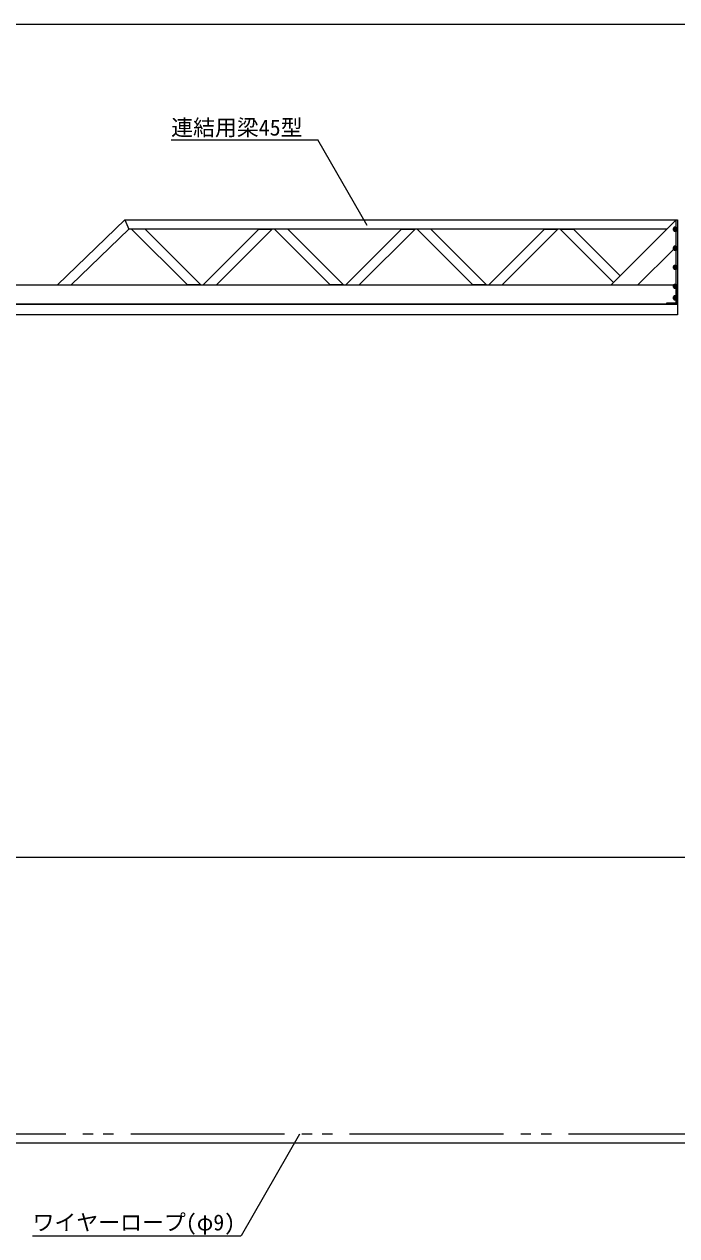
# Model space of a CAD drawing. Units: millimetres, scale not verified. Extents: x -12090 to 12090, y -18325 to 18325.
# Drawn here: x -8836 to -5403, y -15034 to -8661 of the extents above; entities that cross this region are included whole.
import ezdxf
from ezdxf.enums import TextEntityAlignment as Align

# ---------------------------------------------------------------- set-up
doc = ezdxf.new("R2010")
doc.units = ezdxf.units.MM
doc.header["$LTSCALE"] = 90
doc.linetypes.add('DASHED1', pattern=[1.8, 1.2, -0.6])
doc.linetypes.add('DOUBLE_CHAIN2', pattern=[12.8, 9, -1, 0.6, -0.6, 0.6, -1])
for name, color, linetype, lineweight in [('0-5_ﾍﾞｰｽﾗｲﾝ', 134, 'Continuous', 18), ('0-6_ﾎﾞﾙﾄ類', 134, 'Continuous', 18), ('0-8_ﾜｲﾔｰﾛｰﾌﾟ', 134, 'DOUBLE_CHAIN2', 18), ('0-B_寸法', 134, 'Continuous', 18), ('1-B_文字', 134, 'Continuous', 18), ('1-D_連結用梁45', 134, 'Continuous', 18)]:
    doc.layers.add(name, color=color, linetype=linetype, lineweight=lineweight)
doc.styles.add('ＭＳ ゴシック', font='')
doc.styles.get('ＭＳ ゴシック').set_extended_font_data('MS Gothic')

msp = doc.modelspace()

# ---------------------------------------------------------------- linework, layer by layer
at = {"layer": '0-5_ﾍﾞｰｽﾗｲﾝ'}
msp.add_line((-11410.19, -14545), (2349.81, -14545), dxfattribs=at)
at = {"layer": '0-6_ﾎﾞﾙﾄ類'}
for p, q in [((-5418.89, -9733), (-5420.89, -9735)), ((-5420.89, -9745), (-5420.89, -9735)), ((-5418.89, -9747), (-5420.89, -9745)), ((-5417.5, -9734.2), (-5420.1, -9734.2)), ((-5417.5, -9745.8), (-5420.1, -9745.8)), ((-5418.89, -9747), (-5418.89, -9733)), ((-5417.5, -9733), (-5418.89, -9733)), ((-5417.5, -9747), (-5418.89, -9747)), ((-5417.5, -9729.5), (-5415.87, -9727.88)), ((-5417.5, -9750.5), (-5417.5, -9729.5)), ((-5415.87, -9733.94), (-5408.5, -9733.94)), ((-5415.87, -9746.06), (-5408.5, -9746.06)), ((-5417.5, -9750.5), (-5415.87, -9752.12)), ((-5418.89, -9833), (-5420.89, -9835)), ((-5420.89, -9845), (-5420.89, -9835)), ((-5418.89, -9847), (-5420.89, -9845)), ((-5417.5, -9834.2), (-5420.1, -9834.2)), ((-5417.5, -9845.8), (-5420.1, -9845.8)), ((-5418.89, -9847), (-5418.89, -9833)), ((-5417.5, -9833), (-5418.89, -9833)), ((-5417.5, -9847), (-5418.89, -9847)), ((-5417.5, -9829.5), (-5415.87, -9827.87)), ((-5417.5, -9850.5), (-5417.5, -9829.5)), ((-5417.5, -9850.5), (-5415.87, -9852.12)), ((-5415.87, -9833.94), (-5408.5, -9833.94)), ((-5415.87, -9846.06), (-5408.5, -9846.06)), ((-5418.89, -9933), (-5420.89, -9935)), ((-5420.89, -9945), (-5420.89, -9935)), ((-5417.5, -9934.2), (-5420.1, -9934.2)), ((-5418.89, -9947), (-5418.89, -9933)), ((-5417.5, -9933), (-5418.89, -9933)), ((-5417.5, -9929.5), (-5415.87, -9927.87)), ((-5417.5, -9950.5), (-5417.5, -9929.5)), ((-5415.87, -9933.94), (-5408.5, -9933.94)), ((-5418.89, -9947), (-5420.89, -9945)), ((-5417.5, -9945.8), (-5420.1, -9945.8)), ((-5417.5, -9947), (-5418.89, -9947)), ((-5417.5, -9950.5), (-5415.87, -9952.13)), ((-5415.87, -9946.06), (-5408.5, -9946.06)), ((-5418.89, -10033), (-5420.89, -10035)), ((-5420.89, -10045), (-5420.89, -10035)), ((-5418.89, -10047), (-5420.89, -10045)), ((-5417.5, -10034.2), (-5420.1, -10034.2)), ((-5417.5, -10045.8), (-5420.1, -10045.8)), ((-5418.89, -10047), (-5418.89, -10033)), ((-5417.5, -10033), (-5418.89, -10033)), ((-5417.5, -10047), (-5418.89, -10047)), ((-5417.5, -10029.5), (-5415.87, -10027.87)), ((-5417.5, -10050.5), (-5417.5, -10029.5)), ((-5417.5, -10050.5), (-5415.87, -10052.13)), ((-5415.87, -10033.94), (-5408.5, -10033.94)), ((-5415.87, -10046.06), (-5408.5, -10046.06)), ((-5418.89, -10093), (-5420.89, -10095)), ((-5420.89, -10105), (-5420.89, -10095)), ((-5418.89, -10107), (-5420.89, -10105)), ((-5417.5, -10094.2), (-5420.1, -10094.2)), ((-5417.5, -10105.8), (-5420.1, -10105.8)), ((-5418.89, -10107), (-5418.89, -10093)), ((-5417.5, -10093), (-5418.89, -10093)), ((-5417.5, -10107), (-5418.89, -10107)), ((-5417.5, -10089.5), (-5415.87, -10087.88)), ((-5417.5, -10110.5), (-5417.5, -10089.5)), ((-5417.5, -10110.5), (-5415.87, -10112.12)), ((-5415.87, -10093.94), (-5408.5, -10093.94)), ((-5415.87, -10106.06), (-5408.5, -10106.06))]:
    msp.add_line(p, q, dxfattribs=at)
for points in [[(-5415.87, -9727.88), (-5408.5, -9727.88), (-5408.5, -9752.12), (-5415.87, -9752.12)], [(-5415.87, -9827.87), (-5408.5, -9827.87), (-5408.5, -9852.12), (-5415.87, -9852.12)], [(-5415.87, -9927.87), (-5408.5, -9927.87), (-5408.5, -9952.13), (-5415.87, -9952.13)], [(-5415.87, -10027.87), (-5408.5, -10027.87), (-5408.5, -10052.13), (-5415.87, -10052.13)], [(-5415.87, -10087.88), (-5408.5, -10087.88), (-5408.5, -10112.12), (-5415.87, -10112.12)]]:
    msp.add_lwpolyline(points, dxfattribs=at)
for points in [[(-5408.5, -9751), (-5408.5, -9729), (-5406.19, -9729), (-5406.19, -9751)], [(-5408.5, -9851), (-5408.5, -9829), (-5406.19, -9829), (-5406.19, -9851)], [(-5408.5, -9951), (-5408.5, -9929), (-5406.19, -9929), (-5406.19, -9951)], [(-5408.5, -10051), (-5408.5, -10029), (-5406.19, -10029), (-5406.19, -10051)], [(-5408.5, -10111), (-5408.5, -10089), (-5406.19, -10089), (-5406.19, -10111)]]:
    msp.add_lwpolyline(points, close=True, dxfattribs=at)
for centre, radius, start, end in [((-5405.37, -9740), 12.12, 150, 210), ((-5412.83, -9730.91), 4.28, 135, 225), ((-5412.83, -9749.1), 4.28, 135, 225), ((-5405.37, -9840), 12.12, 150, 210), ((-5412.83, -9830.91), 4.28, 135, 225), ((-5412.83, -9849.1), 4.28, 135, 225), ((-5405.37, -9940), 12.12, 150, 210), ((-5412.83, -9930.91), 4.28, 135, 225), ((-5412.83, -9949.1), 4.28, 135, 225), ((-5405.37, -10040), 12.12, 150, 210), ((-5412.83, -10030.9), 4.28, 135, 225), ((-5412.83, -10049.09), 4.28, 135, 225), ((-5405.37, -10100), 12.12, 150, 210), ((-5412.83, -10090.91), 4.28, 135, 225), ((-5412.83, -10109.1), 4.28, 135, 225)]:
    msp.add_arc(centre, radius, start, end, dxfattribs=at)
at = {"layer": '0-8_ﾜｲﾔｰﾛｰﾌﾟ'}
msp.add_line((1749.81, -14500), (-9851.8, -14500), dxfattribs=at)
at = {"layer": '0-B_寸法'}
for p, q in [((-9834.19, -8661.4), (1733.81, -8661.4)), ((-9326.2, -13043.4), (1261.81, -13043.4))]:
    msp.add_line(p, q, dxfattribs=at)
at = {"layer": '1-B_文字'}
for p, q in [((-8063.16, -9270.14), (-7292.1, -9270.14)), ((-8792.55, -15034), (-7696.41, -15034))]:
    msp.add_line(p, q, dxfattribs=at)
for points in [[(-7032.08, -9719.32), (-7291.41, -9270.14), (-7291.85, -9270.14)], [(-7387.27, -14500), (-7695.58, -15034), (-7696.01, -15034)]]:
    msp.add_lwpolyline(points, dxfattribs=at)
at = {"layer": '1-D_連結用梁45'}
for p, q in [((-8306.19, -9690), (-8661.38, -10033)), ((-8285.99, -9740), (-8589.4, -10033)), ((-8306.19, -9690), (-5406.19, -9690)), ((-8306.19, -9690), (-8285.99, -9740)), ((-5456.2, -9740), (-8285.99, -9740)), ((-8200.46, -9740), (-8271.17, -9740)), ((-7978.17, -10033), (-8271.17, -9740)), ((-7907.45, -10033), (-8200.46, -9740)), ((-7895.46, -10033), (-7602.45, -9740)), ((-7824.74, -10033), (-7531.75, -9740)), ((-7602.45, -9740), (-7531.75, -9740)), ((-7449.04, -9740), (-7519.74, -9740)), ((-7226.75, -10033), (-7519.74, -9740)), ((-7156.03, -10033), (-7449.04, -9740)), ((-7144.04, -10033), (-6851.03, -9740)), ((-7073.32, -10033), (-6780.32, -9740)), ((-6851.03, -9740), (-6780.32, -9740)), ((-6697.61, -9740), (-6768.32, -9740)), ((-6475.33, -10033), (-6768.32, -9740)), ((-6404.62, -10033), (-6697.61, -9740)), ((-6392.62, -10033), (-6099.61, -9740)), ((-6321.91, -10033), (-6028.9, -9740)), ((-6099.61, -9740), (-6028.9, -9740)), ((-10000.2, -10033), (-5417.5, -10033)), ((-7907.45, -10033), (-7978.17, -10033)), ((-7895.46, -10033), (-7824.74, -10033)), ((-7156.03, -10033), (-7226.75, -10033)), ((-7144.04, -10033), (-7073.32, -10033)), ((-6404.62, -10033), (-6475.33, -10033)), ((-6392.62, -10033), (-6321.91, -10033))]:
    msp.add_line(p, q, dxfattribs=at)
at = {"layer": '1-D_連結用梁45', "linetype": 'DASHED1'}
msp.add_line((-9845.19, -10188.4), (-5400.19, -10188.4), dxfattribs=at)
at = {"layer": '1-D_連結用梁45'}
for points in [[(-5946.19, -9740), (-5700.82, -9985.36), (-5736.19, -10020.72), (-6016.9, -9740)], [(-5400.19, -10133), (-5406.19, -10133), (-5406.19, -9690), (-5400.19, -9690)], [(-5456.2, -10133), (-5456.2, -10127), (-5406.19, -10127), (-5406.19, -10133)]]:
    msp.add_lwpolyline(points, close=True, dxfattribs=at)
for points in [[(-5406.19, -9831.42), (-5406.19, -9690), (-5749.14, -10032.95), (-5607.72, -10032.95), (-5420.33, -9845.56)], [(-5406.19, -10033), (-5406.19, -10133), (-9600.19, -10133)], [(-9000.19, -10133), (-5400.19, -10133), (-5400.19, -10190), (-9000.19, -10190), (-9000.19, -10187)]]:
    msp.add_lwpolyline(points, dxfattribs=at)

# ---------------------------------------------------------------- texts
at = {"layer": '1-B_文字', "style": 'ＭＳ ゴシック'}
for s, p in [('連結用梁45型', (-8063.16, -9272.49)), ('ワイヤーロープ(φ9)', (-8792.55, -15031.24))]:
    msp.add_text(s, height=84.46, dxfattribs=at).set_placement(p, align=Align.BOTTOM_LEFT)

doc.saveas('drawing.dxf')
